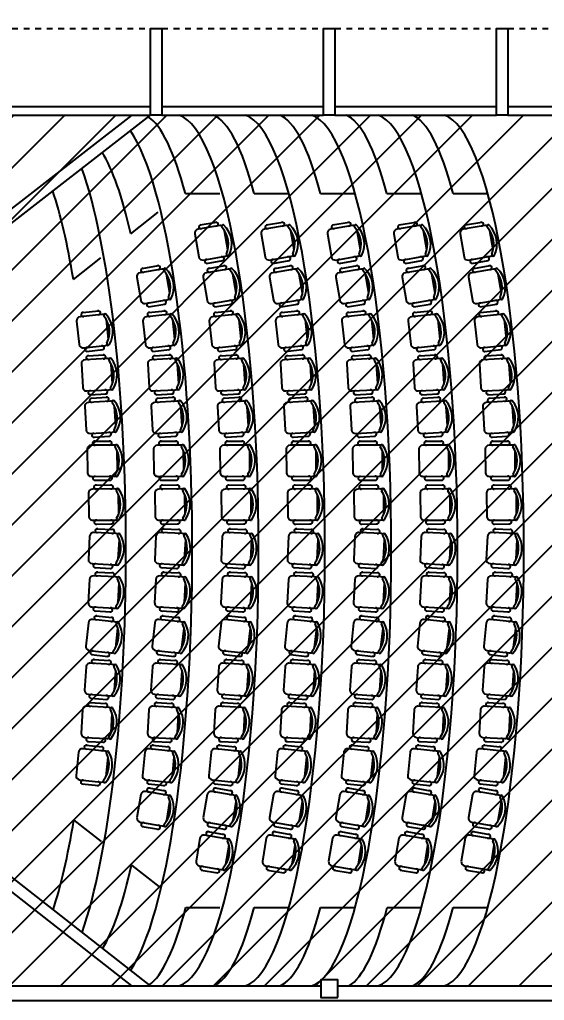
# Model space of a CAD drawing. Extents: x 34 to 586, y 527 to 658.
# Drawn here: x 145.71 to 154.81, y 597.07 to 614.07 of the extents above; entities that cross this region are included whole.
import ezdxf

# ---------------------------------------------------------------- set-up
doc = ezdxf.new("R2010")
doc.units = 0
doc.header["$LTSCALE"] = 0.02
doc.header["$MEASUREMENT"] = 0
doc.header["$PDMODE"] = 98
doc.linetypes.add('HIDDEN2', pattern=[0.1875, 0.125, -0.0625])
doc.layers.get('0').update_dxf_attribs({"linetype": 'CONTINUOUS'})
doc.layers.get('DEFPOINTS').update_dxf_attribs({"linetype": 'CONTINUOUS'})
for name, color, linetype in [('ALV', 2, 'CONTINUOUS'), ('ESTR', 3, 'CONTINUOUS'), ('LAYOUT-ANF', 1, 'CONTINUOUS'), ('PROJ', 1, 'HIDDEN2'), ('TEXTO-CENTRO-CUSTO', 2, 'CONTINUOUS')]:
    doc.layers.add(name, color=color, linetype=linetype)
doc.styles.add('1', font='romans.shx', dxfattribs={"height": 1.1})
doc.dimstyles.new('1-600', dxfattribs={"dimtxt": 1.1, "dimasz": 2.5, "dimexe": 2, "dimexo": 4, "dimgap": 0.2, "dimtad": 1, "dimdec": 0, "dimzin": 4, "dimdsep": 46, "dimlunit": 6, "dimtxsty": '1', "dimblk1": 'NONE', "dimblk2": 'NONE', "dimsah": 1, "dimcen": 0, "dimclrd": 2, "dimclre": 2, "dimclrt": 2, "dimadec": 0, "dimazin": 0, "dimtfac": 1, "dimtdec": 0, "dimtmove": 2, "dimatfit": 3, "dimldrblk": 'NONE', "dimfxl": 1, "dimtolj": 1, "dimtzin": 0, "dimarcsym": 0})

# ---------------------------------------------------------------- blocks, each defined once
blk = doc.blocks.new('*D53')
at = {"layer": 'DEFPOINTS', "color": 0, "transparency": 16777216}
for p in [(157.176, 620.42), (141.976, 613.92), (157.176, 613.92)]:
    blk.add_point(p, dxfattribs=at)
at = {"layer": 'TEXTO-CENTRO-CUSTO', "color": 2, "lineweight": -2, "transparency": 16777216}
for p, q in [((157.176, 617.92), (157.176, 622.42)), ((141.976, 620.42), (157.176, 620.42))]:
    blk.add_line(p, q, dxfattribs=at)
at = {"layer": 'TEXTO-CENTRO-CUSTO', "color": 2, "transparency": 16777216, "insert": (149.576, 621.17), "char_height": 1.1, "attachment_point": 5, "style": '1'}
blk.add_mtext('\\A1;Anfiteatro 16', dxfattribs=at)
blk = doc.blocks.new('_NONE')
at = {"color": 0, "linetype": 'ByBlock'}
blk.add_circle((0, 0), 0.25, dxfattribs=at)
blk = doc.blocks.new('CHAIR7')
for p, q in [((0, 9), (0, -9)), ((20, 12), (3, 12)), ((5.125, 15.041986), (17.875, 15.041986)), ((23, -7.440115), (23, 7.440115)), ((3, -12), (20, -12)), ((5.125, -15), (17.875, -15))]:
    blk.add_line(p, q)
for centre, radius, start, end in [((3, 9), 3, 90, 180), ((5.5625, 13.541986), 1.5625, 73.739795, 286.260205), ((17.4375, 13.541986), 1.5625, 253.739795, 106.260205), ((20, 9), 3, 62.415559, 90), ((22.344677, 11.120498), 1.096801, 53.309935, 212.027413), ((4.823592, 0), 19.640192, 327.575753, 32.424247), ((7, 0), 20, 323.130102, 36.869898), ((3, -9), 3, 180, 270), ((5.5625, -13.5), 1.5625, 73.739795, 286.260205), ((17.4375, -13.5), 1.5625, 253.739795, 106.260205), ((20, -9), 3, 270, 297.584441), ((22.344677, -11.120498), 1.096801, 147.972587, 306.690065)]:
    blk.add_arc(centre, radius, start, end)

msp = doc.modelspace()

# ---------------------------------------------------------------- hatches: boundary and pattern name
h = msp.add_hatch()
h.set_pattern_fill('ANSI31', color=1, scale=5, style=0)
h.set_pattern_definition([(45, (0, 100), (-0.44194174, 0.44194174), [])])
h.paths.add_polyline_path([(90.976, 612.42), (73.151, 612.42), (73.151, 597.319), (90.976, 597.319)])
h.paths.add_polyline_path([(114.983, 612.42), (97.158, 612.42), (97.158, 597.319), (114.983, 597.319)])
h.paths.add_polyline_path([(135.972, 612.42), (121.229, 612.42), (121.229, 597.32), (135.972, 597.32)])
h.paths.add_polyline_path([(156.912, 612.42), (142.169, 612.42), (142.169, 597.32), (156.912, 597.32)])
h.paths.add_polyline_path([(210.929, 612.42), (193.172, 612.42), (193.172, 597.32), (210.929, 597.32)])
h.paths.add_polyline_path([(231.972, 612.42), (217.229, 612.42), (217.229, 597.32), (231.972, 597.32)])

# ---------------------------------------------------------------- linework, layer by layer
at = {"layer": 'ALV'}
for p, q in [((145.176, 612.57), (147.976, 612.57)), ((148.176, 612.57), (150.976, 612.57)), ((151.176, 612.57), (153.976, 612.57)), ((154.176, 612.57), (156.976, 612.57)), ((144.736, 610.15), (147.657, 612.42)), ((144.86, 609.994), (147.979, 612.42)), ((145.176, 612.42), (147.976, 612.42)), ((148.176, 612.42), (150.976, 612.42)), ((151.176, 612.42), (153.976, 612.42)), ((154.176, 612.42), (156.976, 612.42)), ((144.866, 599.753), (147.972, 597.319)), ((144.742, 599.596), (147.648, 597.319)), ((145.229, 597.319), (150.929, 597.319)), ((151.229, 597.319), (156.929, 597.319)), ((137.971, 597.069), (151.077, 597.069)), ((151.079, 597.069), (157.233, 597.069))]:
    msp.add_line(p, q, dxfattribs=at)
at = {"layer": 'ESTR'}
for points in [[(147.976, 612.42), (147.976, 613.92), (148.176, 613.92), (148.176, 612.42)], [(150.976, 612.42), (150.976, 613.92), (151.176, 613.92), (151.176, 612.42)], [(153.976, 612.42), (153.976, 613.92), (154.176, 613.92), (154.176, 612.42)]]:
    msp.add_lwpolyline(points, close=True, dxfattribs=at)
msp.add_lwpolyline([(151.229, 597.117), (151.229, 597.423), (150.929, 597.423), (150.929, 597.117), (151.228, 597.117)], dxfattribs=at)
at = {"layer": 'LAYOUT-ANF'}
for p, q in [((148.582, 611.059), (149.182, 611.059)), ((149.775, 611.059), (150.376, 611.059)), ((150.926, 611.059), (151.526, 611.059)), ((152.076, 611.059), (152.676, 611.059)), ((153.226, 611.059), (153.826, 611.059)), ((147.637, 610.359), (148.111, 610.735)), ((146.641, 609.57), (147.115, 609.945)), ((146.648, 600.194), (147.12, 599.824)), ((147.649, 599.414), (148.12, 599.045)), ((148.589, 598.679), (149.182, 598.679)), ((149.775, 598.679), (150.376, 598.679)), ((150.925, 598.679), (151.526, 598.679)), ((152.082, 598.679), (152.676, 598.679)), ((153.225, 598.679), (153.826, 598.679))]:
    msp.add_line(p, q, dxfattribs=at)
for centre, major_axis, ratio, start_param, end_param in [((147.776, 604.869), (0, 7.57), 0.184971, 5.669801, 6.16689), ((148.376, 604.869), (0, 7.568), 0.195106, 3.210155, 6.214623), ((148.969, 604.869), (0, 7.57), 0.184982, 5.669801, 6.2109), ((149.526, 604.869), (0, 7.568), 0.195106, 3.210155, 6.214623), ((150.119, 604.869), (0, 7.57), 0.184995, 5.669801, 6.2109), ((150.676, 604.869), (0, 7.568), 0.195106, 3.210155, 6.214623), ((151.269, 604.869), (0, 7.57), 0.185009, 5.669801, 6.2109), ((151.826, 604.869), (0, 7.568), 0.195106, 3.210155, 6.214623), ((152.419, 604.869), (0, 7.57), 0.185024, 5.669801, 6.2109), ((152.976, 604.869), (0, 7.568), 0.195106, 3.210155, 6.214623), ((147.226, 604.869), (0, 7.568), 0.195106, 3.417764, 6.005914), ((146.752, 604.494), (0, 7.57), 0.184962, 5.598835, 6.002349), ((146.076, 604.869), (0, 7.568), 0.195106, 3.646373, 5.778709), ((145.602, 604.494), (0, 7.57), 0.184954, 5.447332, 5.773638), ((145.604, 605.239), (0, 7.57), 0.184954, 3.652957, 3.983006), ((146.755, 605.241), (0, 7.57), 0.184962, 3.422522, 3.833945), ((147.777, 604.846), (0, 7.57), 0.184971, 3.26666, 3.760289), ((148.969, 604.869), (0, 7.57), 0.184982, 3.213879, 3.754977), ((150.119, 604.869), (0, 7.57), 0.184995, 3.213879, 3.754977), ((151.27, 604.846), (0, 7.57), 0.185009, 3.24823, 3.760289), ((152.419, 604.869), (0, 7.57), 0.185024, 3.213879, 3.754977)]:
    msp.add_ellipse(centre, major_axis=major_axis, ratio=ratio, start_param=start_param, end_param=end_param, dxfattribs=at)
at = {"layer": 'PROJ'}
for p, q in [((145.179, 613.92), (147.979, 613.92)), ((148.179, 613.92), (150.979, 613.92)), ((151.176, 613.92), (153.976, 613.92)), ((154.176, 613.92), (156.976, 613.92))]:
    msp.add_line(p, q, dxfattribs=at)

# ---------------------------------------------------------------- block references
at = {"layer": 'LAYOUT-ANF'}
for p, xscale, yscale, zscale, rotation in [((148.781, 610.161), 0.02250000000000024, 0.02250000000000024, 0.02250000000000024, 9.6413203417178), ((149.931, 610.161), 0.02250000000000024, 0.02250000000000024, 0.02250000000000024, 9.6413203417178), ((151.081, 610.161), 0.02250000000000024, 0.02250000000000024, 0.02250000000000024, 9.6413203417178), ((152.231, 610.161), 0.02250000000000024, 0.02250000000000024, 0.02250000000000024, 9.6413203417178), ((153.381, 610.161), 0.02250000000000024, 0.02250000000000024, 0.02250000000000024, 9.6413203417178), ((147.775, 609.408), 0.02250000000000024, 0.02250000000000024, 0.02250000000000024, 9.6413203417178), ((148.925, 609.408), 0.02250000000000024, 0.02250000000000024, 0.02250000000000024, 9.6413203417178), ((150.076, 609.408), 0.02250000000000024, 0.02250000000000024, 0.02250000000000024, 9.6413203417178), ((151.226, 609.408), 0.02250000000000024, 0.02250000000000024, 0.02250000000000024, 9.6413203417178), ((152.376, 609.408), 0.02250000000000024, 0.02250000000000024, 0.02250000000000024, 9.6413203417178), ((153.526, 609.408), 0.02250000000000024, 0.02250000000000024, 0.02250000000000024, 9.6413203417178), ((146.718, 608.645), 0.0224999999999999, 0.0224999999999999, 0.0224999999999999, 6.259458705227314), ((147.868, 608.645), 0.0224999999999999, 0.0224999999999999, 0.0224999999999999, 6.259458705227314), ((149.018, 608.645), 0.0224999999999999, 0.0224999999999999, 0.0224999999999999, 6.259458705227314), ((150.168, 608.645), 0.0224999999999999, 0.0224999999999999, 0.0224999999999999, 6.259458705227314), ((151.318, 608.645), 0.0224999999999999, 0.0224999999999999, 0.0224999999999999, 6.259458705227314), ((152.468, 608.645), 0.0224999999999999, 0.0224999999999999, 0.0224999999999999, 6.259458705227314), ((153.618, 608.645), 0.0224999999999999, 0.0224999999999999, 0.0224999999999999, 6.259458705227314), ((146.791, 607.902), 0.02250000000000005, 0.02250000000000005, 0.02250000000000005, 3.153837097987063), ((147.941, 607.902), 0.02250000000000005, 0.02250000000000005, 0.02250000000000005, 3.153837097987063), ((149.091, 607.902), 0.02250000000000005, 0.02250000000000005, 0.02250000000000005, 3.153837097987063), ((150.242, 607.902), 0.02250000000000005, 0.02250000000000005, 0.02250000000000005, 3.153837097987063), ((151.392, 607.902), 0.02250000000000005, 0.02250000000000005, 0.02250000000000005, 3.153837097987063), ((152.542, 607.902), 0.02250000000000005, 0.02250000000000005, 0.02250000000000005, 3.153837097987063), ((153.692, 607.902), 0.02250000000000005, 0.02250000000000005, 0.02250000000000005, 3.153837097987063), ((146.85, 607.163), 0.02249999999999988, 0.02249999999999988, 0.02249999999999988, 3.701065738937421), ((148, 607.163), 0.02249999999999988, 0.02249999999999988, 0.02249999999999988, 3.701065738937421), ((149.15, 607.163), 0.02249999999999988, 0.02249999999999988, 0.02249999999999988, 3.701065738937421), ((150.301, 607.163), 0.02249999999999988, 0.02249999999999988, 0.02249999999999988, 3.701065738937421), ((151.451, 607.163), 0.02249999999999988, 0.02249999999999988, 0.02249999999999988, 3.701065738937421), ((152.601, 607.163), 0.02249999999999988, 0.02249999999999988, 0.02249999999999988, 3.701065738937421), ((153.751, 607.163), 0.02249999999999988, 0.02249999999999988, 0.02249999999999988, 3.701065738937421), ((146.884, 606.424), 0.02249999999999973, 0.02249999999999973, 0.02249999999999973, 0.5531492538377543), ((148.034, 606.424), 0.02249999999999973, 0.02249999999999973, 0.02249999999999973, 0.5531492538377543), ((149.184, 606.424), 0.02249999999999973, 0.02249999999999973, 0.02249999999999973, 0.5531492538377543), ((150.334, 606.424), 0.02249999999999973, 0.02249999999999973, 0.02249999999999973, 0.5531492538377543), ((151.484, 606.424), 0.02249999999999973, 0.02249999999999973, 0.02249999999999973, 0.5531492538377543), ((152.634, 606.424), 0.02249999999999973, 0.02249999999999973, 0.02249999999999973, 0.5531492538377543), ((153.784, 606.424), 0.02249999999999973, 0.02249999999999973, 0.02249999999999973, 0.5531492538377543), ((146.907, 605.663), 0.02249999999999973, 0.02249999999999973, 0.02249999999999973, 0.5531492538377543), ((148.057, 605.663), 0.02249999999999973, 0.02249999999999973, 0.02249999999999973, 0.5531492538377543), ((149.207, 605.663), 0.02249999999999973, 0.02249999999999973, 0.02249999999999973, 0.5531492538377543), ((150.357, 605.663), 0.02249999999999973, 0.02249999999999973, 0.02249999999999973, 0.5531492538377543), ((151.507, 605.663), 0.02249999999999973, 0.02249999999999973, 0.02249999999999973, 0.5531492538377543), ((152.657, 605.663), 0.02249999999999973, 0.02249999999999973, 0.02249999999999973, 0.5531492538377543), ((153.807, 605.663), 0.02249999999999973, 0.02249999999999973, 0.02249999999999973, 0.5531492538377543), ((146.912, 604.916), 0.02249999999999949, 0.02249999999999949, 0.02249999999999949, 356.942423691207), ((148.062, 604.916), 0.02249999999999949, 0.02249999999999949, 0.02249999999999949, 356.942423691207), ((149.212, 604.916), 0.02249999999999949, 0.02249999999999949, 0.02249999999999949, 356.942423691207), ((150.362, 604.916), 0.02249999999999949, 0.02249999999999949, 0.02249999999999949, 356.942423691207), ((151.512, 604.916), 0.02249999999999949, 0.02249999999999949, 0.02249999999999949, 356.942423691207), ((152.662, 604.916), 0.02249999999999949, 0.02249999999999949, 0.02249999999999949, 356.942423691207), ((153.812, 604.916), 0.02249999999999949, 0.02249999999999949, 0.02249999999999949, 356.942423691207), ((146.91, 604.164), 0.02250000000000017, 0.02250000000000017, 0.02250000000000017, 357.0287746737466), ((148.06, 604.164), 0.02250000000000017, 0.02250000000000017, 0.02250000000000017, 357.0287746737466), ((149.21, 604.164), 0.02250000000000017, 0.02250000000000017, 0.02250000000000017, 357.0287746737466), ((150.36, 604.164), 0.02250000000000017, 0.02250000000000017, 0.02250000000000017, 357.0287746737466), ((151.51, 604.164), 0.02250000000000017, 0.02250000000000017, 0.02250000000000017, 357.0287746737466), ((152.66, 604.164), 0.02250000000000017, 0.02250000000000017, 0.02250000000000017, 357.0287746737466), ((153.81, 604.164), 0.02250000000000017, 0.02250000000000017, 0.02250000000000017, 357.0287746737466), ((146.878, 603.414), 0.02249999999999965, 0.02249999999999965, 0.02249999999999965, 353.6469116086554), ((148.028, 603.414), 0.02249999999999965, 0.02249999999999965, 0.02249999999999965, 353.6469116086554), ((149.178, 603.414), 0.02249999999999965, 0.02249999999999965, 0.02249999999999965, 353.6469116086554), ((150.328, 603.414), 0.02249999999999965, 0.02249999999999965, 0.02249999999999965, 353.6469116086554), ((151.478, 603.414), 0.02249999999999965, 0.02249999999999965, 0.02249999999999965, 353.6469116086554), ((152.628, 603.414), 0.02249999999999965, 0.02249999999999965, 0.02249999999999965, 353.6469116086554), ((153.778, 603.414), 0.02249999999999965, 0.02249999999999965, 0.02249999999999965, 353.6469116086554), ((146.847, 602.651), 0.02249999999999968, 0.02249999999999968, 0.02249999999999968, 356.2475994528048), ((147.997, 602.651), 0.02249999999999968, 0.02249999999999968, 0.02249999999999968, 356.2475994528048), ((149.147, 602.651), 0.02249999999999968, 0.02249999999999968, 0.02249999999999968, 356.2475994528048), ((150.298, 602.651), 0.02249999999999968, 0.02249999999999968, 0.02249999999999968, 356.2475994528048), ((151.448, 602.651), 0.02249999999999968, 0.02249999999999968, 0.02249999999999968, 356.2475994528048), ((152.598, 602.651), 0.02249999999999968, 0.02249999999999968, 0.02249999999999968, 356.2475994528048), ((153.748, 602.651), 0.02249999999999968, 0.02249999999999968, 0.02249999999999968, 356.2475994528048), ((146.788, 601.903), 0.02250000000000018, 0.02250000000000018, 0.02250000000000018, 356.7948280937551), ((147.938, 601.903), 0.02250000000000018, 0.02250000000000018, 0.02250000000000018, 356.7948280937551), ((149.088, 601.903), 0.02250000000000018, 0.02250000000000018, 0.02250000000000018, 356.7948280937551), ((150.238, 601.903), 0.02250000000000018, 0.02250000000000018, 0.02250000000000018, 356.7948280937551), ((151.388, 601.903), 0.02250000000000018, 0.02250000000000018, 0.02250000000000018, 356.7948280937551), ((152.538, 601.903), 0.02250000000000018, 0.02250000000000018, 0.02250000000000018, 356.7948280937551), ((153.688, 601.903), 0.02250000000000018, 0.02250000000000018, 0.02250000000000018, 356.7948280937551), ((146.709, 601.17), 0.02250000000000063, 0.02250000000000063, 0.02250000000000063, 354.1145636051348), ((147.859, 601.17), 0.02250000000000063, 0.02250000000000063, 0.02250000000000063, 354.1145636051348), ((149.009, 601.17), 0.02250000000000063, 0.02250000000000063, 0.02250000000000063, 354.1145636051348), ((150.159, 601.17), 0.02250000000000063, 0.02250000000000063, 0.02250000000000063, 354.1145636051348), ((151.309, 601.17), 0.02250000000000063, 0.02250000000000063, 0.02250000000000063, 354.1145636051348), ((152.459, 601.17), 0.02250000000000063, 0.02250000000000063, 0.02250000000000063, 354.1145636051348), ((153.609, 601.17), 0.02250000000000063, 0.02250000000000063, 0.02250000000000063, 354.1145636051348), ((147.777, 600.437), 0.02249999999999985, 0.02249999999999985, 0.02249999999999985, 350.3904641545167), ((148.927, 600.437), 0.02249999999999985, 0.02249999999999985, 0.02249999999999985, 350.3904641545167), ((150.077, 600.437), 0.02249999999999985, 0.02249999999999985, 0.02249999999999985, 350.3904641545167), ((151.227, 600.437), 0.02249999999999985, 0.02249999999999985, 0.02249999999999985, 350.3904641545167), ((152.377, 600.437), 0.02249999999999985, 0.02249999999999985, 0.02249999999999985, 350.3904641545167), ((153.527, 600.437), 0.02249999999999985, 0.02249999999999985, 0.02249999999999985, 350.3904641545167), ((148.801, 599.681), 0.02249999999999985, 0.02249999999999985, 0.02249999999999985, 350.3904641545167), ((149.951, 599.681), 0.02249999999999985, 0.02249999999999985, 0.02249999999999985, 350.3904641545167), ((151.101, 599.681), 0.02249999999999985, 0.02249999999999985, 0.02249999999999985, 350.3904641545167), ((152.251, 599.681), 0.02249999999999985, 0.02249999999999985, 0.02249999999999985, 350.3904641545167), ((153.401, 599.681), 0.02249999999999985, 0.02249999999999985, 0.02249999999999985, 350.3904641545167)]:
    msp.add_blockref('CHAIR7', p, dxfattribs=dict(at, xscale=xscale, yscale=yscale, zscale=zscale, rotation=rotation))

# ---------------------------------------------------------------- dimensions: what is measured, and where the dimension line sits
at = {"layer": 'TEXTO-CENTRO-CUSTO'}
dim = msp.add_linear_dim(base=(157.176, 620.42), p1=(141.976, 613.92), p2=(157.176, 613.92), angle=0, text='Anfiteatro 16', dimstyle='1-600', override={"dimse1": 1}, dxfattribs=at)
dim.commit()
dim.dimension.update_dxf_attribs({"geometry": '*D53', "text_midpoint": (149.576, 621.17)})

doc.saveas('drawing.dxf')
